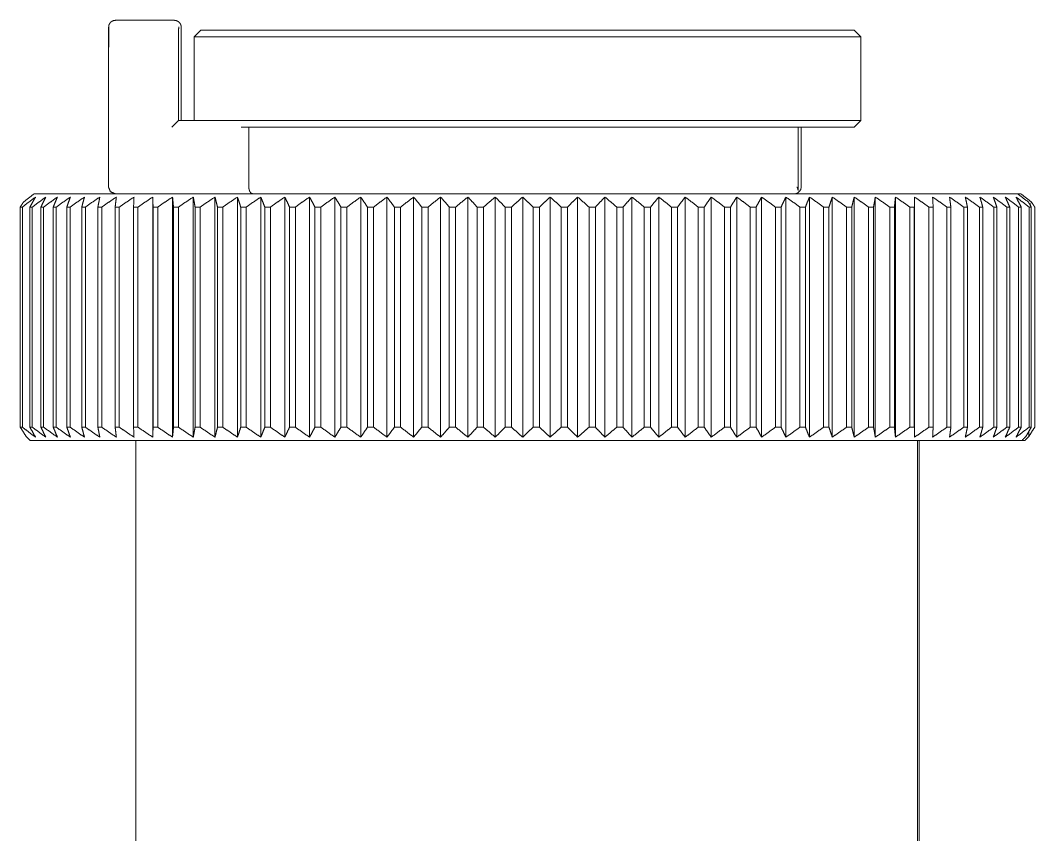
# Paper-space layout 'A3_1' of a CAD drawing. Header units: millimetres. Extents: x 0 to 420, y 0 to 297.
# Drawn here: x 308.25 to 323.46, y 181.47 to 193.77 of the extents above; entities that cross this region are included whole.
import ezdxf

# ---------------------------------------------------------------- set-up
doc = ezdxf.new("R2010")
doc.units = ezdxf.units.MM
doc.layers.add('170', color=7, linetype='Continuous', true_color=0xffffff)

psp = doc.layouts.new('A3_1')

# ---------------------------------------------------------------- linework, layer by layer
at = {"layer": '170', "color": 155, "linetype": 'Continuous', "lineweight": 13}
for p, q in [((310.525, 193.774), (309.675, 193.774)), ((309.675, 193.774), (310.525, 193.774)), ((310.561, 193.774), (310.525, 193.774)), ((310.659, 193.695), (310.659, 193.695)), ((310.955, 193.624), (310.855, 193.524)), ((310.855, 193.524), (310.855, 192.274)), ((320.855, 193.524), (320.755, 193.624)), ((320.855, 192.274), (320.855, 193.524)), ((309.571, 193.374), (309.571, 191.274)), ((309.572, 193.374), (309.572, 191.274)), ((310.621, 193.374), (310.621, 192.274)), ((310.664, 193.374), (310.664, 192.274)), ((310.521, 192.174), (310.622, 192.274)), ((311.395, 192.274), (310.622, 192.274)), ((310.622, 192.274), (311.482, 192.274)), ((311.677, 192.174), (311.677, 191.274)), ((319.912, 191.221), (319.912, 192.174)), ((319.958, 191.274), (319.958, 192.174)), ((320.755, 192.174), (320.855, 192.274)), ((310.236, 191.124), (310.236, 187.524)), ((310.533, 191.124), (310.533, 187.524)), ((310.844, 191.124), (310.844, 187.524)), ((311.169, 191.124), (311.169, 187.524)), ((311.506, 191.124), (311.506, 187.524)), ((311.856, 191.124), (311.856, 187.524)), ((312.216, 191.124), (312.216, 187.524)), ((312.587, 191.124), (312.587, 187.524)), ((312.966, 191.124), (312.966, 187.524)), ((313.354, 191.124), (313.354, 187.524)), ((313.748, 191.124), (313.748, 187.524)), ((314.148, 191.124), (314.148, 187.524)), ((314.552, 191.124), (314.552, 187.524)), ((314.961, 191.124), (314.961, 187.524)), ((315.371, 191.124), (315.371, 187.524)), ((315.783, 191.124), (315.783, 187.524)), ((316.196, 191.124), (316.196, 187.524)), ((316.607, 191.124), (316.607, 187.524)), ((317.016, 191.124), (317.016, 187.524)), ((317.422, 191.124), (317.422, 187.524)), ((317.824, 191.124), (317.824, 187.524)), ((318.22, 191.124), (318.22, 187.524)), ((318.61, 191.124), (318.61, 187.524)), ((318.993, 191.124), (318.993, 187.524)), ((319.366, 191.124), (319.366, 187.524)), ((319.73, 191.124), (319.73, 187.524)), ((320.084, 191.124), (320.084, 187.524)), ((320.426, 191.124), (320.426, 187.524)), ((320.755, 191.124), (320.755, 187.524)), ((321.071, 191.124), (321.071, 187.524)), ((321.373, 191.124), (321.373, 187.524)), ((321.659, 191.124), (321.659, 187.524)), ((308.249, 190.974), (308.249, 187.674)), ((308.281, 187.674), (308.281, 190.974)), ((308.394, 190.974), (308.394, 187.674)), ((308.43, 187.674), (308.43, 190.974)), ((308.559, 190.974), (308.559, 187.674)), ((308.599, 187.674), (308.599, 190.974)), ((308.744, 190.974), (308.744, 187.674)), ((308.789, 187.674), (308.789, 190.974)), ((308.948, 190.974), (308.948, 187.674)), ((308.997, 187.674), (308.997, 190.974)), ((309.171, 190.974), (309.171, 187.674)), ((309.225, 187.674), (309.225, 190.974)), ((309.413, 190.974), (309.413, 187.674)), ((309.471, 187.674), (309.471, 190.974)), ((309.672, 190.974), (309.672, 187.674)), ((309.734, 187.674), (309.734, 190.974)), ((309.948, 190.974), (309.948, 187.674)), ((310.014, 187.674), (310.014, 190.974)), ((310.241, 190.974), (310.241, 187.674)), ((310.31, 187.674), (310.31, 190.974)), ((310.548, 190.974), (310.548, 187.674)), ((310.621, 187.674), (310.621, 190.974)), ((310.871, 190.974), (310.871, 187.674)), ((310.946, 187.674), (310.946, 190.974)), ((311.207, 190.974), (311.207, 187.674)), ((311.285, 187.674), (311.285, 190.974)), ((311.555, 190.974), (311.555, 187.674)), ((311.637, 187.674), (311.637, 190.974)), ((311.916, 190.974), (311.916, 187.674)), ((312, 187.674), (312, 190.974)), ((312.287, 190.974), (312.287, 187.674)), ((312.374, 187.674), (312.374, 190.974)), ((312.668, 190.974), (312.668, 187.674)), ((312.757, 187.674), (312.757, 190.974)), ((313.058, 190.974), (313.058, 187.674)), ((313.148, 187.674), (313.148, 190.974)), ((313.456, 190.974), (313.456, 187.674)), ((313.548, 187.674), (313.548, 190.974)), ((313.86, 190.974), (313.86, 187.674)), ((313.953, 187.674), (313.953, 190.974)), ((314.269, 190.974), (314.269, 187.674)), ((314.364, 187.674), (314.364, 190.974)), ((314.683, 190.974), (314.683, 187.674)), ((314.778, 187.674), (314.778, 190.974)), ((315.1, 190.974), (315.1, 187.674)), ((315.196, 187.674), (315.196, 190.974)), ((315.519, 190.974), (315.519, 187.674)), ((315.615, 187.674), (315.615, 190.974)), ((315.939, 190.974), (315.939, 187.674)), ((316.036, 187.674), (316.036, 190.974)), ((316.359, 190.974), (316.359, 187.674)), ((316.455, 187.674), (316.455, 190.974)), ((316.778, 190.974), (316.778, 187.674)), ((316.873, 187.674), (316.873, 190.974)), ((317.194, 190.974), (317.194, 187.674)), ((317.288, 187.674), (317.288, 190.974)), ((317.606, 190.974), (317.606, 187.674)), ((317.7, 187.674), (317.7, 190.974)), ((318.013, 190.974), (318.013, 187.674)), ((318.106, 187.674), (318.106, 190.974)), ((318.415, 190.974), (318.415, 187.674)), ((318.506, 187.674), (318.506, 190.974)), ((318.81, 190.974), (318.81, 187.674)), ((318.899, 187.674), (318.899, 190.974)), ((319.196, 190.974), (319.196, 187.674)), ((319.283, 187.674), (319.283, 190.974)), ((319.573, 190.974), (319.573, 187.674)), ((319.658, 187.674), (319.658, 190.974)), ((319.94, 190.974), (319.94, 187.674)), ((320.023, 187.674), (320.023, 190.974)), ((320.296, 190.974), (320.296, 187.674)), ((320.376, 187.674), (320.376, 190.974)), ((320.64, 190.974), (320.64, 187.674)), ((320.717, 187.674), (320.717, 190.974)), ((320.971, 190.974), (320.971, 187.674)), ((321.044, 187.674), (321.044, 190.974)), ((321.287, 190.974), (321.287, 187.674)), ((321.358, 187.674), (321.358, 190.974)), ((321.589, 190.974), (321.589, 187.674)), ((321.656, 187.674), (321.656, 190.974)), ((321.875, 190.974), (321.875, 187.674)), ((321.938, 187.674), (321.938, 190.974)), ((322.145, 190.974), (322.145, 187.674)), ((322.204, 187.674), (322.204, 190.974)), ((322.397, 190.974), (322.397, 187.674)), ((322.452, 187.674), (322.452, 190.974)), ((322.631, 190.974), (322.631, 187.674)), ((322.682, 187.674), (322.682, 190.974)), ((322.847, 190.974), (322.847, 187.674)), ((322.894, 187.674), (322.894, 190.974)), ((323.043, 190.974), (323.043, 187.674)), ((323.086, 187.674), (323.086, 190.974)), ((323.22, 190.974), (323.22, 187.674)), ((323.258, 187.674), (323.258, 190.974)), ((323.377, 190.974), (323.377, 187.674)), ((323.414, 191.049), (323.391, 191.007)), ((323.41, 187.674), (323.41, 190.974)), ((323.461, 190.974), (323.461, 187.674)), ((323.374, 187.535), (323.374, 187.612)), ((309.984, 187.474), (309.984, 181.474)), ((321.704, 181.474), (321.704, 187.474)), ((321.727, 187.474), (321.727, 181.474))]:
    psp.add_line(p, q, dxfattribs=at)
psp.add_arc((319.858, 191.274), 0.1, 281.3077, 0, dxfattribs=at)
for points, knots in [([(309.572, 193.374), (309.573, 193.546), (309.574, 193.656)], [0, 0, 0.608894, 1, 1]), ([(309.61, 193.75), (309.603, 193.743), (309.596, 193.735), (309.59, 193.727), (309.585, 193.718), (309.582, 193.71), (309.579, 193.703), (309.578, 193.697), (309.577, 193.692), (309.576, 193.689), (309.576, 193.687), (309.575, 193.685), (309.575, 193.683), (309.575, 193.68), (309.575, 193.678), (309.575, 193.672), (309.574, 193.666), (309.574, 193.661), (309.574, 193.655)], [0, 0, 0.097404, 0.193489, 0.291209, 0.388858, 0.467827, 0.544939, 0.597962, 0.64598, 0.673778, 0.697691, 0.71898, 0.736896, 0.762038, 0.783024, 0.834577, 0.897435, 0.94461, 1, 1]), ([(309.577, 193.695), (309.578, 193.554), (309.579, 193.374)], [0, 0, 0.44038, 1, 1]), ([(309.675, 193.774), (309.64, 193.768), (309.61, 193.75)], [0, 0, 0.499966, 1, 1]), ([(310.561, 193.774), (310.596, 193.768), (310.627, 193.75)], [0, 0, 0.499949, 1, 1]), ([(310.625, 193.674), (310.623, 193.587), (310.622, 193.374)], [0, 0, 0.292889, 1, 1]), ([(310.662, 193.656), (310.662, 193.664), (310.662, 193.671), (310.662, 193.676), (310.661, 193.681), (310.661, 193.683), (310.661, 193.687), (310.66, 193.69), (310.66, 193.694), (310.658, 193.7), (310.656, 193.707), (310.652, 193.717), (310.646, 193.727), (310.637, 193.739), (310.626, 193.75)], [0, 0, 0.079669, 0.144324, 0.190421, 0.237387, 0.264767, 0.302008, 0.331779, 0.36636, 0.428111, 0.495265, 0.602188, 0.709663, 0.853086, 1, 1]), ([(310.664, 193.374), (310.664, 193.547), (310.662, 193.657)], [0, 0, 0.612106, 1, 1]), ([(310.855, 193.524), (311.345, 193.524), (312.717, 193.524), (314.705, 193.524), (315.81, 193.524)], [0, 0, 0.098793, 0.375857, 0.776944, 1, 1]), ([(310.955, 193.624), (311.077, 193.624), (312.012, 193.624), (312.78, 193.624), (314.728, 193.624), (315.811, 193.624)], [0, 0, 0.025003, 0.21771, 0.375857, 0.776942, 1, 1]), ([(315.81, 193.524), (316.93, 193.524), (318.952, 193.524), (320.354, 193.524), (320.855, 193.524)], [0, 0, 0.221982, 0.622833, 0.900728, 1, 1]), ([(315.811, 193.624), (316.908, 193.624), (318.89, 193.624), (320.264, 193.624), (320.755, 193.624)], [0, 0, 0.221981, 0.622831, 0.900729, 1, 1]), ([(315.81, 192.274), (313.657, 192.274), (311.934, 192.274), (310.979, 192.274), (310.855, 192.274)], [0, 0, 0.434597, 0.782293, 0.974996, 1, 1]), ([(315.811, 192.174), (314.782, 192.174), (312.911, 192.174), (311.562, 192.174)], [0, 0, 0.242171, 0.682318, 1, 1]), ([(320.855, 192.274), (320.728, 192.274), (319.752, 192.274), (317.995, 192.274), (315.81, 192.274)], [0, 0, 0.025142, 0.218631, 0.566838, 1, 1]), ([(320.755, 192.174), (320.631, 192.174), (319.674, 192.174), (317.952, 192.174), (315.811, 192.174)], [0, 0, 0.025141, 0.218633, 0.566836, 1, 1]), ([(309.572, 191.274), (309.602, 191.204), (309.672, 191.174)], [0, 0, 0.499938, 1, 1]), ([(311.677, 191.274), (311.677, 191.264), (311.678, 191.253), (311.68, 191.243), (311.682, 191.234), (311.685, 191.224), (311.688, 191.216), (311.691, 191.208), (311.695, 191.201), (311.7, 191.195), (311.704, 191.189), (311.709, 191.185), (311.714, 191.181), (311.72, 191.178), (311.725, 191.176), (311.73, 191.175), (311.736, 191.174)], [0, 0, 0.083369, 0.165427, 0.246178, 0.324592, 0.399511, 0.471268, 0.539051, 0.6027, 0.662792, 0.719122, 0.771735, 0.821407, 0.868705, 0.913646, 0.957073, 1, 1]), ([(319.896, 191.274), (319.897, 191.274), (319.897, 191.273), (319.907, 191.25), (319.912, 191.229), (319.912, 191.221)], [0, 0, 0.014056, 0.028286, 0.463226, 0.859912, 1, 1]), ([(308.281, 190.974), (308.379, 191.05), (308.478, 191.124)], [0, 0, 0.500201, 1, 1]), ([(308.478, 191.124), (308.436, 191.05), (308.394, 190.974)], [0, 0, 0.498865, 1, 1]), ([(308.43, 190.974), (308.531, 191.05), (308.632, 191.124)], [0, 0, 0.500148, 1, 1]), ([(308.46, 191.174), (309.021, 191.174), (310.748, 191.174), (313.098, 191.174), (315.784, 191.174)], [0, 0, 0.076512, 0.31233, 0.633204, 1, 1]), ([(308.632, 191.124), (308.595, 191.05), (308.559, 190.974)], [0, 0, 0.498774, 1, 1]), ([(308.599, 190.974), (308.703, 191.05), (308.806, 191.124)], [0, 0, 0.500131, 1, 1]), ([(308.806, 191.124), (308.775, 191.05), (308.744, 190.974)], [0, 0, 0.498632, 1, 1]), ([(308.789, 190.974), (308.894, 191.05), (309, 191.124)], [0, 0, 0.500085, 1, 1]), ([(309, 191.124), (308.974, 191.05), (308.948, 190.974)], [0, 0, 0.498546, 1, 1]), ([(308.997, 190.974), (309.104, 191.05), (309.212, 191.124)], [0, 0, 0.500041, 1, 1]), ([(309.212, 191.124), (309.192, 191.05), (309.171, 190.974)], [0, 0, 0.498448, 1, 1]), ([(309.225, 190.974), (309.333, 191.05), (309.442, 191.124)], [0, 0, 0.500032, 1, 1]), ([(309.442, 191.124), (309.428, 191.05), (309.413, 190.974)], [0, 0, 0.498368, 1, 1]), ([(309.471, 190.974), (309.58, 191.05), (309.69, 191.124)], [0, 0, 0.500058, 1, 1]), ([(309.69, 191.124), (309.681, 191.05), (309.672, 190.974)], [0, 0, 0.498311, 1, 1]), ([(309.734, 190.974), (309.844, 191.05), (309.955, 191.124)], [0, 0, 0.499989, 1, 1]), ([(310.014, 190.974), (310.125, 191.05), (310.236, 191.124)], [0, 0, 0.500017, 1, 1]), ([(310.31, 190.974), (310.421, 191.05), (310.533, 191.124)], [0, 0, 0.499984, 1, 1]), ([(310.621, 190.974), (310.732, 191.05), (310.844, 191.124)], [0, 0, 0.499985, 1, 1]), ([(310.844, 191.124), (310.857, 191.05), (310.871, 190.974)], [0, 0, 0.498355, 1, 1]), ([(310.946, 190.974), (311.057, 191.05), (311.169, 191.124)], [0, 0, 0.500018, 1, 1]), ([(311.169, 191.124), (311.188, 191.05), (311.207, 190.974)], [0, 0, 0.498431, 1, 1]), ([(311.285, 190.974), (311.396, 191.05), (311.506, 191.124)], [0, 0, 0.500022, 1, 1]), ([(311.506, 191.124), (311.531, 191.05), (311.555, 190.974)], [0, 0, 0.498506, 1, 1]), ([(311.637, 190.974), (311.746, 191.05), (311.856, 191.124)], [0, 0, 0.50006, 1, 1]), ([(311.856, 191.124), (311.886, 191.05), (311.916, 190.974)], [0, 0, 0.498659, 1, 1]), ([(312, 190.974), (312.108, 191.05), (312.216, 191.124)], [0, 0, 0.500036, 1, 1]), ([(312.216, 191.124), (312.252, 191.05), (312.287, 190.974)], [0, 0, 0.498752, 1, 1]), ([(312.374, 190.974), (312.48, 191.05), (312.587, 191.124)], [0, 0, 0.500046, 1, 1]), ([(312.587, 191.124), (312.628, 191.05), (312.668, 190.974)], [0, 0, 0.498843, 1, 1]), ([(312.757, 190.974), (312.861, 191.05), (312.966, 191.124)], [0, 0, 0.50009, 1, 1]), ([(312.966, 191.124), (313.012, 191.05), (313.058, 190.974)], [0, 0, 0.498993, 1, 1]), ([(313.148, 190.974), (313.251, 191.05), (313.354, 191.124)], [0, 0, 0.500105, 1, 1]), ([(313.354, 191.124), (313.405, 191.05), (313.456, 190.974)], [0, 0, 0.499078, 1, 1]), ([(313.548, 190.974), (313.648, 191.05), (313.748, 191.124)], [0, 0, 0.500189, 1, 1]), ([(313.748, 191.124), (313.804, 191.05), (313.86, 190.974)], [0, 0, 0.49919, 1, 1]), ([(313.953, 190.974), (314.05, 191.05), (314.148, 191.124)], [0, 0, 0.500177, 1, 1]), ([(314.148, 191.124), (314.209, 191.05), (314.269, 190.974)], [0, 0, 0.499262, 1, 1]), ([(314.364, 190.974), (314.458, 191.05), (314.552, 191.124)], [0, 0, 0.500183, 1, 1]), ([(314.552, 191.124), (314.618, 191.05), (314.683, 190.974)], [0, 0, 0.499395, 1, 1]), ([(314.778, 190.974), (314.869, 191.05), (314.961, 191.124)], [0, 0, 0.50021, 1, 1]), ([(314.961, 191.124), (315.031, 191.05), (315.1, 190.974)], [0, 0, 0.499454, 1, 1]), ([(315.196, 190.974), (315.284, 191.05), (315.371, 191.124)], [0, 0, 0.500333, 1, 1]), ([(315.371, 191.124), (315.446, 191.05), (315.519, 190.974)], [0, 0, 0.49954, 1, 1]), ([(315.615, 190.974), (315.699, 191.05), (315.783, 191.124)], [0, 0, 0.500407, 1, 1]), ([(315.783, 191.124), (315.862, 191.05), (315.939, 190.974)], [0, 0, 0.499585, 1, 1]), ([(315.784, 191.174), (317.151, 191.174), (319.726, 191.174), (321.829, 191.174), (323.203, 191.174)], [0, 0, 0.184332, 0.531392, 0.814804, 1, 1]), ([(316.036, 190.974), (316.116, 191.05), (316.196, 191.124)], [0, 0, 0.50042, 1, 1]), ([(316.196, 191.124), (316.278, 191.05), (316.359, 190.974)], [0, 0, 0.499628, 1, 1]), ([(316.455, 190.974), (316.531, 191.05), (316.607, 191.124)], [0, 0, 0.500472, 1, 1]), ([(316.607, 191.124), (316.693, 191.05), (316.778, 190.974)], [0, 0, 0.499694, 1, 1]), ([(316.873, 190.974), (316.945, 191.05), (317.016, 191.124)], [0, 0, 0.500527, 1, 1]), ([(317.016, 191.124), (317.105, 191.05), (317.194, 190.974)], [0, 0, 0.499758, 1, 1]), ([(317.288, 190.974), (317.355, 191.05), (317.422, 191.124)], [0, 0, 0.500625, 1, 1]), ([(317.422, 191.124), (317.514, 191.05), (317.606, 190.974)], [0, 0, 0.499817, 1, 1]), ([(317.7, 190.974), (317.762, 191.05), (317.824, 191.124)], [0, 0, 0.500812, 1, 1]), ([(317.824, 191.124), (317.919, 191.05), (318.013, 190.974)], [0, 0, 0.499873, 1, 1]), ([(318.106, 190.974), (318.163, 191.05), (318.22, 191.124)], [0, 0, 0.500931, 1, 1]), ([(318.22, 191.124), (318.318, 191.05), (318.415, 190.974)], [0, 0, 0.499891, 1, 1]), ([(318.506, 190.974), (318.558, 191.05), (318.61, 191.124)], [0, 0, 0.501024, 1, 1]), ([(318.61, 191.124), (318.71, 191.05), (318.81, 190.974)], [0, 0, 0.49994, 1, 1]), ([(318.899, 190.974), (318.946, 191.05), (318.993, 191.124)], [0, 0, 0.501189, 1, 1]), ([(318.993, 191.124), (319.094, 191.05), (319.196, 190.974)], [0, 0, 0.499953, 1, 1]), ([(319.283, 190.974), (319.325, 191.05), (319.366, 191.124)], [0, 0, 0.501325, 1, 1]), ([(319.366, 191.124), (319.47, 191.05), (319.573, 190.974)], [0, 0, 0.499931, 1, 1]), ([(319.658, 190.974), (319.694, 191.05), (319.73, 191.124)], [0, 0, 0.501461, 1, 1]), ([(319.73, 191.124), (319.836, 191.05), (319.94, 190.974)], [0, 0, 0.499972, 1, 1]), ([(320.023, 190.974), (320.053, 191.05), (320.084, 191.124)], [0, 0, 0.501594, 1, 1]), ([(320.084, 191.124), (320.19, 191.05), (320.296, 190.974)], [0, 0, 0.499946, 1, 1]), ([(320.376, 190.974), (320.401, 191.05), (320.426, 191.124)], [0, 0, 0.501698, 1, 1]), ([(320.426, 191.124), (320.533, 191.05), (320.64, 190.974)], [0, 0, 0.499984, 1, 1]), ([(320.717, 190.974), (320.736, 191.05), (320.755, 191.124)], [0, 0, 0.501827, 1, 1]), ([(320.755, 191.124), (320.863, 191.05), (320.971, 190.974)], [0, 0, 0.499955, 1, 1]), ([(321.044, 190.974), (321.058, 191.05), (321.071, 191.124)], [0, 0, 0.501913, 1, 1]), ([(321.071, 191.124), (321.179, 191.05), (321.287, 190.974)], [0, 0, 0.500021, 1, 1]), ([(321.358, 190.974), (321.365, 191.05), (321.373, 191.124)], [0, 0, 0.501964, 1, 1]), ([(321.373, 191.124), (321.481, 191.05), (321.589, 190.974)], [0, 0, 0.499989, 1, 1]), ([(321.659, 191.124), (321.767, 191.05), (321.875, 190.974)], [0, 0, 0.50002, 1, 1]), ([(321.93, 191.124), (322.037, 191.05), (322.145, 190.974)], [0, 0, 0.499985, 1, 1]), ([(322.184, 191.124), (322.29, 191.05), (322.397, 190.974)], [0, 0, 0.49998, 1, 1]), ([(322.204, 190.974), (322.194, 191.05), (322.184, 191.124)], [0, 0, 0.501945, 1, 1]), ([(322.42, 191.124), (322.526, 191.05), (322.631, 190.974)], [0, 0, 0.499941, 1, 1]), ([(322.452, 190.974), (322.436, 191.05), (322.42, 191.124)], [0, 0, 0.501872, 1, 1]), ([(322.639, 191.124), (322.743, 191.05), (322.847, 190.974)], [0, 0, 0.499933, 1, 1]), ([(322.682, 190.974), (322.661, 191.05), (322.639, 191.124)], [0, 0, 0.501773, 1, 1]), ([(322.839, 191.124), (322.941, 191.05), (323.043, 190.974)], [0, 0, 0.499923, 1, 1]), ([(322.894, 190.974), (322.866, 191.05), (322.839, 191.124)], [0, 0, 0.501655, 1, 1]), ([(323.02, 191.124), (323.12, 191.05), (323.22, 190.974)], [0, 0, 0.499943, 1, 1]), ([(323.086, 190.974), (323.053, 191.05), (323.02, 191.124)], [0, 0, 0.501524, 1, 1]), ([(323.181, 191.124), (323.279, 191.05), (323.377, 190.974)], [0, 0, 0.499928, 1, 1]), ([(323.258, 190.974), (323.22, 191.05), (323.181, 191.124)], [0, 0, 0.501388, 1, 1]), ([(308.296, 191.049), (308.273, 191.012), (308.249, 190.974)], [0, 0, 0.499564, 1, 1]), ([(323.41, 190.974), (323.388, 191.013), (323.365, 191.051)], [0, 0, 0.500428, 1, 1]), ([(323.414, 191.049), (323.438, 191.012), (323.461, 190.974)], [0, 0, 0.499429, 1, 1]), ([(308.249, 187.674), (308.293, 187.605), (308.337, 187.536)], [0, 0, 0.501007, 1, 1]), ([(308.478, 187.524), (308.379, 187.599), (308.281, 187.674)], [0, 0, 0.499799, 1, 1]), ([(308.394, 187.674), (308.436, 187.599), (308.478, 187.524)], [0, 0, 0.501135, 1, 1]), ([(308.632, 187.524), (308.531, 187.599), (308.43, 187.674)], [0, 0, 0.499852, 1, 1]), ([(308.559, 187.674), (308.595, 187.599), (308.632, 187.524)], [0, 0, 0.501226, 1, 1]), ([(308.806, 187.524), (308.703, 187.599), (308.599, 187.674)], [0, 0, 0.499869, 1, 1]), ([(308.744, 187.674), (308.775, 187.599), (308.806, 187.524)], [0, 0, 0.501368, 1, 1]), ([(309, 187.524), (308.894, 187.599), (308.789, 187.674)], [0, 0, 0.499915, 1, 1]), ([(308.948, 187.674), (308.974, 187.599), (309, 187.524)], [0, 0, 0.501454, 1, 1]), ([(309.212, 187.524), (309.104, 187.599), (308.997, 187.674)], [0, 0, 0.499959, 1, 1]), ([(309.171, 187.674), (309.192, 187.599), (309.212, 187.524)], [0, 0, 0.501552, 1, 1]), ([(309.442, 187.524), (309.333, 187.599), (309.225, 187.674)], [0, 0, 0.499968, 1, 1]), ([(309.413, 187.674), (309.428, 187.599), (309.442, 187.524)], [0, 0, 0.501632, 1, 1]), ([(309.69, 187.524), (309.58, 187.599), (309.471, 187.674)], [0, 0, 0.499942, 1, 1]), ([(309.672, 187.674), (309.681, 187.599), (309.69, 187.524)], [0, 0, 0.501689, 1, 1]), ([(309.955, 187.524), (309.844, 187.599), (309.734, 187.674)], [0, 0, 0.500011, 1, 1]), ([(310.236, 187.524), (310.125, 187.599), (310.014, 187.674)], [0, 0, 0.499983, 1, 1]), ([(310.533, 187.524), (310.421, 187.599), (310.31, 187.674)], [0, 0, 0.500016, 1, 1]), ([(310.844, 187.524), (310.732, 187.599), (310.621, 187.674)], [0, 0, 0.500015, 1, 1]), ([(310.871, 187.674), (310.857, 187.599), (310.844, 187.524)], [0, 0, 0.501645, 1, 1]), ([(311.169, 187.524), (311.057, 187.599), (310.946, 187.674)], [0, 0, 0.499982, 1, 1]), ([(311.207, 187.674), (311.188, 187.599), (311.169, 187.524)], [0, 0, 0.501569, 1, 1]), ([(311.506, 187.524), (311.396, 187.599), (311.285, 187.674)], [0, 0, 0.499978, 1, 1]), ([(311.555, 187.674), (311.531, 187.599), (311.506, 187.524)], [0, 0, 0.501494, 1, 1]), ([(311.856, 187.524), (311.746, 187.599), (311.637, 187.674)], [0, 0, 0.49994, 1, 1]), ([(311.916, 187.674), (311.886, 187.599), (311.856, 187.524)], [0, 0, 0.501341, 1, 1]), ([(312.216, 187.524), (312.108, 187.599), (312, 187.674)], [0, 0, 0.499964, 1, 1]), ([(312.287, 187.674), (312.252, 187.599), (312.216, 187.524)], [0, 0, 0.501248, 1, 1]), ([(312.587, 187.524), (312.48, 187.599), (312.374, 187.674)], [0, 0, 0.499954, 1, 1]), ([(312.668, 187.674), (312.628, 187.599), (312.587, 187.524)], [0, 0, 0.501157, 1, 1]), ([(312.966, 187.524), (312.861, 187.599), (312.757, 187.674)], [0, 0, 0.49991, 1, 1]), ([(313.058, 187.674), (313.012, 187.599), (312.966, 187.524)], [0, 0, 0.501007, 1, 1]), ([(313.354, 187.524), (313.251, 187.599), (313.148, 187.674)], [0, 0, 0.499895, 1, 1]), ([(313.456, 187.674), (313.405, 187.599), (313.354, 187.524)], [0, 0, 0.500922, 1, 1]), ([(313.748, 187.524), (313.648, 187.599), (313.548, 187.674)], [0, 0, 0.499811, 1, 1]), ([(313.86, 187.674), (313.804, 187.599), (313.748, 187.524)], [0, 0, 0.50081, 1, 1]), ([(314.148, 187.524), (314.05, 187.599), (313.953, 187.674)], [0, 0, 0.499823, 1, 1]), ([(314.269, 187.674), (314.209, 187.599), (314.148, 187.524)], [0, 0, 0.500738, 1, 1]), ([(314.552, 187.524), (314.458, 187.599), (314.364, 187.674)], [0, 0, 0.499764, 1, 1]), ([(314.683, 187.674), (314.618, 187.599), (314.552, 187.524)], [0, 0, 0.500605, 1, 1]), ([(314.961, 187.524), (314.869, 187.599), (314.778, 187.674)], [0, 0, 0.499735, 1, 1]), ([(315.1, 187.674), (315.031, 187.599), (314.961, 187.524)], [0, 0, 0.500546, 1, 1]), ([(315.371, 187.524), (315.284, 187.599), (315.196, 187.674)], [0, 0, 0.499667, 1, 1]), ([(315.519, 187.674), (315.446, 187.599), (315.371, 187.524)], [0, 0, 0.50046, 1, 1]), ([(315.783, 187.524), (315.699, 187.599), (315.615, 187.674)], [0, 0, 0.499593, 1, 1]), ([(315.939, 187.674), (315.862, 187.599), (315.783, 187.524)], [0, 0, 0.500415, 1, 1]), ([(316.196, 187.524), (316.116, 187.599), (316.036, 187.674)], [0, 0, 0.499547, 1, 1]), ([(316.359, 187.674), (316.278, 187.599), (316.196, 187.524)], [0, 0, 0.500341, 1, 1]), ([(316.607, 187.524), (316.531, 187.599), (316.455, 187.674)], [0, 0, 0.49946, 1, 1]), ([(316.778, 187.674), (316.693, 187.599), (316.607, 187.524)], [0, 0, 0.500306, 1, 1]), ([(317.016, 187.524), (316.945, 187.599), (316.873, 187.674)], [0, 0, 0.4994, 1, 1]), ([(317.194, 187.674), (317.105, 187.599), (317.016, 187.524)], [0, 0, 0.500242, 1, 1]), ([(317.422, 187.524), (317.355, 187.599), (317.288, 187.674)], [0, 0, 0.499298, 1, 1]), ([(317.606, 187.674), (317.514, 187.599), (317.422, 187.524)], [0, 0, 0.500183, 1, 1]), ([(317.824, 187.524), (317.762, 187.599), (317.7, 187.674)], [0, 0, 0.499188, 1, 1]), ([(318.013, 187.674), (317.919, 187.599), (317.824, 187.524)], [0, 0, 0.500127, 1, 1]), ([(318.22, 187.524), (318.163, 187.599), (318.106, 187.674)], [0, 0, 0.499069, 1, 1]), ([(318.415, 187.674), (318.318, 187.599), (318.22, 187.524)], [0, 0, 0.500109, 1, 1]), ([(318.61, 187.524), (318.558, 187.599), (318.506, 187.674)], [0, 0, 0.498976, 1, 1]), ([(318.81, 187.674), (318.71, 187.599), (318.61, 187.524)], [0, 0, 0.50006, 1, 1]), ([(318.993, 187.524), (318.946, 187.599), (318.899, 187.674)], [0, 0, 0.498811, 1, 1]), ([(319.196, 187.674), (319.094, 187.599), (318.993, 187.524)], [0, 0, 0.500047, 1, 1]), ([(319.366, 187.524), (319.325, 187.599), (319.283, 187.674)], [0, 0, 0.498675, 1, 1]), ([(319.573, 187.674), (319.47, 187.599), (319.366, 187.524)], [0, 0, 0.500069, 1, 1]), ([(319.73, 187.524), (319.694, 187.599), (319.658, 187.674)], [0, 0, 0.498539, 1, 1]), ([(319.94, 187.674), (319.836, 187.599), (319.73, 187.524)], [0, 0, 0.500028, 1, 1]), ([(320.084, 187.524), (320.053, 187.599), (320.023, 187.674)], [0, 0, 0.498406, 1, 1]), ([(320.296, 187.674), (320.19, 187.599), (320.084, 187.524)], [0, 0, 0.500054, 1, 1]), ([(320.426, 187.524), (320.401, 187.599), (320.376, 187.674)], [0, 0, 0.498302, 1, 1]), ([(320.64, 187.674), (320.533, 187.599), (320.426, 187.524)], [0, 0, 0.500016, 1, 1]), ([(320.755, 187.524), (320.736, 187.599), (320.717, 187.674)], [0, 0, 0.498173, 1, 1]), ([(320.971, 187.674), (320.863, 187.599), (320.755, 187.524)], [0, 0, 0.500045, 1, 1]), ([(321.071, 187.524), (321.058, 187.599), (321.044, 187.674)], [0, 0, 0.498087, 1, 1]), ([(321.287, 187.674), (321.179, 187.599), (321.071, 187.524)], [0, 0, 0.499979, 1, 1]), ([(321.373, 187.524), (321.365, 187.599), (321.358, 187.674)], [0, 0, 0.498036, 1, 1]), ([(321.589, 187.674), (321.481, 187.599), (321.373, 187.524)], [0, 0, 0.500011, 1, 1]), ([(321.875, 187.674), (321.767, 187.599), (321.659, 187.524)], [0, 0, 0.49998, 1, 1]), ([(322.145, 187.674), (322.037, 187.599), (321.93, 187.524)], [0, 0, 0.500015, 1, 1]), ([(322.184, 187.524), (322.194, 187.599), (322.204, 187.674)], [0, 0, 0.498055, 1, 1]), ([(322.397, 187.674), (322.29, 187.599), (322.184, 187.524)], [0, 0, 0.50002, 1, 1]), ([(322.42, 187.524), (322.436, 187.599), (322.452, 187.674)], [0, 0, 0.498128, 1, 1]), ([(322.631, 187.674), (322.526, 187.599), (322.42, 187.524)], [0, 0, 0.500059, 1, 1]), ([(322.639, 187.524), (322.661, 187.599), (322.682, 187.674)], [0, 0, 0.498227, 1, 1]), ([(322.847, 187.674), (322.743, 187.599), (322.639, 187.524)], [0, 0, 0.500067, 1, 1]), ([(322.839, 187.524), (322.866, 187.599), (322.894, 187.674)], [0, 0, 0.498345, 1, 1]), ([(323.043, 187.674), (322.941, 187.599), (322.839, 187.524)], [0, 0, 0.500077, 1, 1]), ([(323.02, 187.524), (323.053, 187.599), (323.086, 187.674)], [0, 0, 0.498476, 1, 1]), ([(323.22, 187.674), (323.12, 187.599), (323.02, 187.524)], [0, 0, 0.500057, 1, 1]), ([(323.181, 187.524), (323.22, 187.599), (323.258, 187.674)], [0, 0, 0.498612, 1, 1]), ([(323.377, 187.674), (323.279, 187.599), (323.181, 187.524)], [0, 0, 0.500072, 1, 1]), ([(323.328, 187.535), (323.369, 187.604), (323.41, 187.674)], [0, 0, 0.49888, 1, 1]), ([(323.461, 187.674), (323.417, 187.605), (323.374, 187.535)], [0, 0, 0.500916, 1, 1]), ([(308.337, 187.536), (308.367, 187.505), (308.397, 187.474)], [0, 0, 0.500336, 1, 1]), ([(315.784, 187.474), (313.044, 187.474), (310.661, 187.474), (309.701, 187.474), (308.397, 187.474)], [0, 0, 0.370918, 0.693485, 0.823435, 1, 1]), ([(323.269, 187.474), (321.92, 187.474), (319.801, 187.474), (318.533, 187.474), (315.784, 187.474)], [0, 0, 0.180204, 0.463378, 0.632724, 1, 1]), ([(323.269, 187.474), (323.299, 187.504), (323.328, 187.535)], [0, 0, 0.499656, 1, 1]), ([(323.373, 187.535), (323.344, 187.505), (323.314, 187.474)], [0, 0, 0.500167, 1, 1])]:
    psp.add_open_spline(points, degree=1, knots=knots, dxfattribs=at)
for points in [[(308.46, 191.174), (308.296, 191.049)], [(309.955, 191.124), (309.948, 190.974)], [(310.236, 191.124), (310.241, 190.974)], [(310.533, 191.124), (310.548, 190.974)], [(321.656, 190.974), (321.659, 191.124)], [(321.938, 190.974), (321.93, 191.124)], [(323.202, 191.174), (323.251, 191.174)], [(323.366, 191.051), (323.203, 191.174)], [(323.251, 191.174), (323.415, 191.049)], [(308.249, 190.974), (308.281, 190.974)], [(308.394, 190.974), (308.43, 190.974)], [(308.559, 190.974), (308.599, 190.974)], [(308.744, 190.974), (308.789, 190.974)], [(308.948, 190.974), (308.997, 190.974)], [(309.171, 190.974), (309.225, 190.974)], [(309.413, 190.974), (309.471, 190.974)], [(309.672, 190.974), (309.734, 190.974)], [(309.948, 190.974), (310.014, 190.974)], [(310.241, 190.974), (310.31, 190.974)], [(310.548, 190.974), (310.621, 190.974)], [(310.871, 190.974), (310.946, 190.974)], [(311.207, 190.974), (311.285, 190.974)], [(311.555, 190.974), (311.637, 190.974)], [(311.916, 190.974), (312, 190.974)], [(312.287, 190.974), (312.374, 190.974)], [(312.668, 190.974), (312.757, 190.974)], [(313.058, 190.974), (313.148, 190.974)], [(313.456, 190.974), (313.548, 190.974)], [(313.86, 190.974), (313.953, 190.974)], [(314.269, 190.974), (314.364, 190.974)], [(314.683, 190.974), (314.778, 190.974)], [(315.1, 190.974), (315.196, 190.974)], [(315.519, 190.974), (315.615, 190.974)], [(315.939, 190.974), (316.036, 190.974)], [(316.359, 190.974), (316.455, 190.974)], [(316.778, 190.974), (316.873, 190.974)], [(317.194, 190.974), (317.288, 190.974)], [(317.606, 190.974), (317.7, 190.974)], [(318.013, 190.974), (318.106, 190.974)], [(318.415, 190.974), (318.506, 190.974)], [(318.81, 190.974), (318.899, 190.974)], [(319.196, 190.974), (319.283, 190.974)], [(319.573, 190.974), (319.658, 190.974)], [(319.94, 190.974), (320.023, 190.974)], [(320.296, 190.974), (320.376, 190.974)], [(320.64, 190.974), (320.717, 190.974)], [(320.971, 190.974), (321.044, 190.974)], [(321.287, 190.974), (321.358, 190.974)], [(321.589, 190.974), (321.656, 190.974)], [(321.875, 190.974), (321.938, 190.974)], [(322.145, 190.974), (322.204, 190.974)], [(322.397, 190.974), (322.452, 190.974)], [(322.631, 190.974), (322.682, 190.974)], [(322.847, 190.974), (322.894, 190.974)], [(323.043, 190.974), (323.086, 190.974)], [(323.22, 190.974), (323.258, 190.974)], [(323.377, 190.974), (323.41, 190.974)], [(308.281, 187.674), (308.249, 187.674)], [(308.43, 187.674), (308.394, 187.674)], [(308.599, 187.674), (308.559, 187.674)], [(308.789, 187.674), (308.744, 187.674)], [(308.997, 187.674), (308.948, 187.674)], [(309.225, 187.674), (309.171, 187.674)], [(309.471, 187.674), (309.413, 187.674)], [(309.734, 187.674), (309.672, 187.674)], [(309.948, 187.674), (309.955, 187.524)], [(310.014, 187.674), (309.948, 187.674)], [(310.241, 187.674), (310.236, 187.524)], [(310.31, 187.674), (310.241, 187.674)], [(310.548, 187.674), (310.533, 187.524)], [(310.621, 187.674), (310.548, 187.674)], [(310.946, 187.674), (310.871, 187.674)], [(311.285, 187.674), (311.207, 187.674)], [(311.637, 187.674), (311.555, 187.674)], [(312, 187.674), (311.916, 187.674)], [(312.374, 187.674), (312.287, 187.674)], [(312.757, 187.674), (312.668, 187.674)], [(313.148, 187.674), (313.058, 187.674)], [(313.548, 187.674), (313.456, 187.674)], [(313.953, 187.674), (313.86, 187.674)], [(314.364, 187.674), (314.269, 187.674)], [(314.778, 187.674), (314.683, 187.674)], [(315.196, 187.674), (315.1, 187.674)], [(315.615, 187.674), (315.519, 187.674)], [(316.036, 187.674), (315.939, 187.674)], [(316.455, 187.674), (316.359, 187.674)], [(316.873, 187.674), (316.778, 187.674)], [(317.288, 187.674), (317.194, 187.674)], [(317.7, 187.674), (317.606, 187.674)], [(318.106, 187.674), (318.013, 187.674)], [(318.506, 187.674), (318.415, 187.674)], [(318.899, 187.674), (318.81, 187.674)], [(319.283, 187.674), (319.196, 187.674)], [(319.658, 187.674), (319.573, 187.674)], [(320.023, 187.674), (319.94, 187.674)], [(320.376, 187.674), (320.296, 187.674)], [(320.717, 187.674), (320.64, 187.674)], [(321.044, 187.674), (320.971, 187.674)], [(321.358, 187.674), (321.287, 187.674)], [(321.656, 187.674), (321.589, 187.674)], [(321.659, 187.524), (321.656, 187.674)], [(321.938, 187.674), (321.875, 187.674)], [(321.93, 187.524), (321.938, 187.674)], [(322.204, 187.674), (322.145, 187.674)], [(322.452, 187.674), (322.397, 187.674)], [(322.682, 187.674), (322.631, 187.674)], [(322.894, 187.674), (322.847, 187.674)], [(323.086, 187.674), (323.043, 187.674)], [(323.258, 187.674), (323.22, 187.674)], [(323.41, 187.674), (323.377, 187.674)], [(323.314, 187.474), (323.267, 187.474)]]:
    psp.add_open_spline(points, degree=1, dxfattribs=at)

doc.saveas('drawing.dxf')
